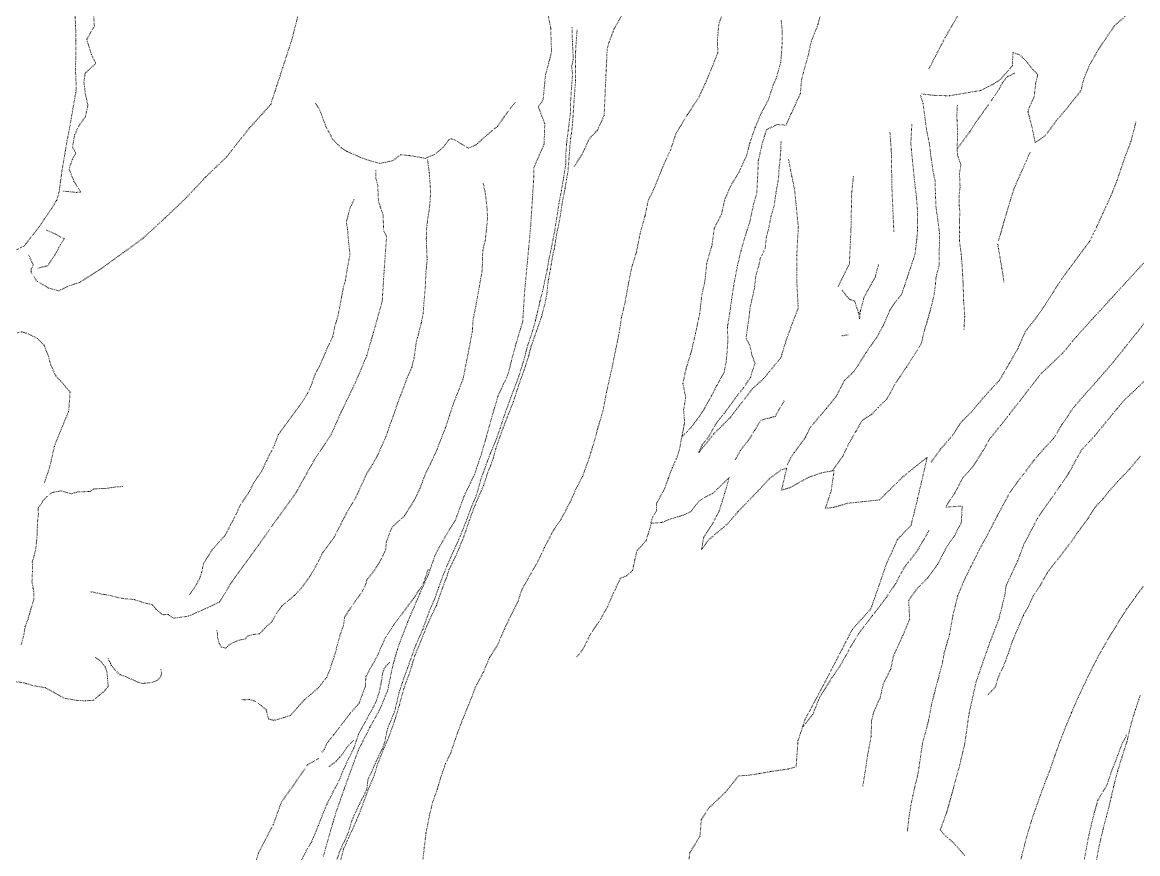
# Model space of a CAD drawing. Extents: x 682410 to 689460, y 7661803 to 7669124.
# Drawn here: x 685278.6 to 685593.4, y 7667082 to 7667316.5 of the extents above; entities that cross this region are included whole.
import ezdxf

# ---------------------------------------------------------------- set-up
doc = ezdxf.new("R2010")
doc.units = 0
doc.header["$MEASUREMENT"] = 0
doc.linetypes.add('DOT', pattern=[0.25, 0, -0.25])
doc.layers.add('02 TOE_Line', color=1, linetype='DOT', lineweight=20)

msp = doc.modelspace()

# ---------------------------------------------------------------- linework, layer by layer
at = {"layer": '02 TOE_Line'}
for points in [[(685534.5, 7667303.38, 4225.57), (685539.05, 7667312.16, 4226.58), (685543.59, 7667320.04, 4225.91), (685547.77, 7667330.72, 4225.87), (685549.58, 7667342.9, 4226.15), (685554.11, 7667351.03, 4226.64), (685562.28, 7667360.45, 4226.56), (685572.47, 7667370.36, 4225.51), (685583.43, 7667384.85, 4226.82), (685596.44, 7667402.54, 4227.05), (685605.39, 7667414.72, 4227.3), (685618.75, 7667430.32, 4227.62), (685630.19, 7667444.15, 4228.1)], [(685434.35, 7667275.83, 4251.66), (685436.66, 7667279.32, 4251.69), (685438.57, 7667283.56, 4251.66), (685440.89, 7667285.96, 4251.4), (685442.83, 7667290.17, 4251.43), (685443.12, 7667296.83, 4251.52), (685443.33, 7667301.43, 4251.38), (685443.68, 7667308.91, 4251.51), (685444.17, 7667310.75, 4251.51), (685445.69, 7667314.73, 4251.55), (685447.93, 7667318.61, 4251.52), (685449.14, 7667322.4, 4251.49), (685449.15, 7667326.21, 4251.58)], [(685293.46, 7667319.63, 4316.63), (685293.65, 7667315.53, 4316.58), (685293.71, 7667314.19, 4316.56), (685293.72, 7667312.82, 4316.58), (685293.71, 7667311.74, 4316.61), (685293.75, 7667310.89, 4316.6), (685293.66, 7667303.21, 4316.83), (685293.67, 7667302.46, 4316.83), (685293.76, 7667300.28, 4316.81), (685293.79, 7667299.61, 4316.81), (685293.84, 7667297.46, 4316.82), (685293.69, 7667296.58, 4316.82), (685292.93, 7667292.23, 4316.87), (685292.41, 7667289.21, 4316.9), (685292.3, 7667288.53, 4316.91), (685291.79, 7667285.75, 4316.96), (685291.19, 7667282.67, 4317.04), (685290.86, 7667280.71, 4317.05), (685289.89, 7667275.05, 4317.11), (685289.42, 7667271.62, 4317.05), (685288.97, 7667268.39, 4317.01), (685288.35, 7667266.31, 4317.21), (685288.26, 7667266.2, 4317.22), (685286.92, 7667263.98, 4317.1), (685285.59, 7667261.99, 4317.06), (685284.9, 7667261.01, 4317.06), (685283.9, 7667259.53, 4317.04), (685279.71, 7667254.05, 4317.26), (685279.27, 7667253.46, 4317.28), (685278.82, 7667253.24, 4317.45), (685275.42, 7667251.56, 4318.78)], [(685357.11, 7667321.09, 4284.57), (685354.67, 7667311.49, 4284.41), (685352.11, 7667303.69, 4285.38), (685348.72, 7667293.28, 4287.86), (685342.75, 7667286.68, 4291.64), (685336.17, 7667278.39, 4296.06), (685330.44, 7667272.91, 4298.53), (685324.7, 7667266.79, 4301.09), (685318.96, 7667261.33, 4303.49), (685312.7, 7667255.59, 4306.36), (685307.57, 7667251.82, 4308.1), (685300.78, 7667246.9, 4310.85), (685294.82, 7667243.1, 4312.87), (685291.82, 7667242.15, 4313.76), (685288.93, 7667240.74, 4314.76), (685286.04, 7667241.53, 4315.67), (685282.75, 7667243.5, 4316.89), (685281.12, 7667245.79, 4317.59), (685281.08, 7667246.71, 4317.75), (685281.7, 7667248.09, 4317.26), (685280.35, 7667250.98, 4317.43)], [(685298.74, 7667318.72, 4316.64), (685298.96, 7667315.43, 4316.46), (685296.82, 7667311.61, 4316.54), (685298.14, 7667307.35, 4316.7), (685299.4, 7667304.88, 4316.78), (685296.37, 7667302.12, 4316.82), (685296.02, 7667299.63, 4316.8), (685296.46, 7667296.03, 4316.81), (685297.16, 7667293.14, 4316.83), (685296.42, 7667289.77, 4316.82), (685294.7, 7667287.48, 4316.91), (685293.38, 7667284.74, 4316.96), (685292.8, 7667281.29, 4317.05), (685293.73, 7667279.52, 4317.05), (685292.72, 7667277.75, 4317.09), (685291.83, 7667275.04, 4317.11), (685293.17, 7667271.7, 4317.07), (685295.11, 7667268.61, 4317.13), (685293.84, 7667268.5, 4317.07), (685290.22, 7667268.86, 4317.02)], [(685363.58, 7667081.31, 4242.81), (685365.61, 7667088.4, 4243.45), (685367.07, 7667093.42, 4244.07), (685369.48, 7667100.25, 4244.55), (685371.23, 7667105.1, 4245.04), (685373.47, 7667111.21, 4245.74), (685376.73, 7667117.64, 4246.33), (685379.61, 7667122.85, 4246.93), (685381.7, 7667127.94, 4247.63), (685383.13, 7667134.81, 4248.17), (685384.66, 7667140.21, 4248.73), (685387.35, 7667147.24, 4249.37), (685390.83, 7667155.4, 4249.88), (685393.09, 7667160.43, 4250.15), (685395.2, 7667166.37, 4250.34), (685398.03, 7667171.52, 4250.23), (685400.82, 7667176, 4250.29), (685403.25, 7667182.71, 4250.28), (685406.29, 7667189.07, 4250.36), (685408.2, 7667194.74, 4250.5), (685409.74, 7667200.03, 4250.9), (685411.54, 7667206.51, 4250.65), (685412.85, 7667211.01, 4250.79), (685415.64, 7667217.05, 4250.68), (685417.74, 7667225.1, 4250.88), (685419.83, 7667232.03, 4251.03), (685420.41, 7667240.7, 4251.17), (685420.95, 7667246.68, 4251.19), (685421.58, 7667253.2, 4251.38), (685422.11, 7667259.3, 4251.57), (685422.99, 7667272.95, 4251.9), (685422.96, 7667275.47, 4251.89), (685425.89, 7667282.15, 4251.93), (685426.07, 7667287.91, 4252.12), (685424.24, 7667292.67, 4252.49), (685425.61, 7667294.58, 4252.41), (685426.27, 7667301.61, 4252.48), (685427.98, 7667308.03, 4252.65), (685427.75, 7667314.96, 4252.76), (685426.78, 7667319.69, 4253.17)], [(685476.29, 7667319.3, 4251.18), (685475.18, 7667315.91, 4251.08), (685474.77, 7667311.22, 4251.22), (685474.93, 7667307.98, 4251.51), (685473.17, 7667303.52, 4251.74), (685471.37, 7667299.23, 4251.83), (685469.5, 7667295.21, 4251.79), (685466.35, 7667290.47, 4251.58), (685463.07, 7667285.06, 4251.54), (685461.65, 7667280.72, 4251.39), (685459.02, 7667274.81, 4251.51), (685456.94, 7667269.62, 4251.41), (685455.23, 7667266.15, 4251.45), (685454.34, 7667261.75, 4251.45), (685452.97, 7667256.85, 4251.38), (685451.94, 7667251.61, 4251.33), (685450.58, 7667247.22, 4251.24), (685449.72, 7667242.95, 4251.17), (685448.75, 7667237.53, 4251.08), (685447.73, 7667233.26, 4251.02), (685447.04, 7667228.87, 4251.03), (685446.3, 7667225.11, 4250.88), (685445.28, 7667220.09, 4250.92), (685444.59, 7667217.02, 4250.73), (685443.48, 7667212.03, 4250.54), (685442.5, 7667206.9, 4250.61), (685441.1, 7667202.27, 4250.56), (685440.02, 7667198.2, 4250.48), (685438.78, 7667194.1, 4250.53), (685436.73, 7667188.4, 4250.36), (685434.77, 7667184.66, 4250.27), (685433.54, 7667181.73, 4250.22), (685430.67, 7667176.32, 4250.29), (685428.53, 7667173.22, 4250.1), (685425.97, 7667168.34, 4249.98), (685424.2, 7667164.56, 4249.95), (685421.96, 7667160.64, 4249.92), (685419.53, 7667156.29, 4249.8), (685418.55, 7667153.24, 4249.67), (685416.22, 7667148.57, 4249.46), (685414.62, 7667145.2, 4249.32), (685412.79, 7667140.93, 4249.13), (685410.51, 7667137.36, 4248.63), (685408.7, 7667133.07, 4248.36), (685406.41, 7667128.76, 4248), (685405.45, 7667126.11, 4247.39), (685404.19, 7667123.03, 4247.38), (685402.6, 7667119.1, 4246.83), (685401.4, 7667115.93, 4246.33), (685399.52, 7667110.35, 4245.91), (685398.08, 7667107.44, 4245.53), (685396.65, 7667103.28, 4245.05), (685395.7, 7667100.07, 4244.65), (685394.39, 7667096.39, 4244.28), (685393.51, 7667092.63, 4243.91), (685392.53, 7667087.69, 4243.48), (685392.07, 7667083.77, 4243.11), (685391.53, 7667078.89, 4242.71)], [(685464.79, 7667199.54, 4241.09), (685467.3, 7667202.13, 4241.28), (685469.66, 7667205.22, 4241.51), (685471.19, 7667207.65, 4241.59), (685473.14, 7667211.16, 4241.82), (685474.62, 7667214.05, 4241.91), (685476.7, 7667217.77, 4242.07), (685477.24, 7667220.58, 4242.14), (685477.5, 7667223.31, 4242.23), (685477.74, 7667226.49, 4242.5), (685477.63, 7667230.5, 4242.38), (685478.14, 7667233.61, 4242.47), (685478.8, 7667238.28, 4242.59), (685479.4, 7667242.27, 4242.92), (685480.47, 7667247.97, 4243.17), (685481.46, 7667252.11, 4243.3), (685483.01, 7667257.4, 4243.56), (685483.93, 7667260.2, 4243.6), (685485.12, 7667265.65, 4243.74), (685485.9, 7667268.36, 4243.83), (685486.14, 7667272.75, 4243.66), (685486.34, 7667277.38, 4243.86), (685487.41, 7667282.12, 4243.94), (685488.62, 7667286.16, 4244.16), (685491.64, 7667287.64, 4244.23), (685494.15, 7667287.48, 4244.24), (685495.64, 7667290.73, 4244.31), (685496.66, 7667293.02, 4244.51), (685498.23, 7667296.43, 4244.66), (685498.48, 7667299.91, 4244.73), (685499.05, 7667302.36, 4244.89), (685500.48, 7667307.45, 4245), (685501.28, 7667311.18, 4245.25), (685503.17, 7667315.82, 4245.56), (685504.3, 7667320.46, 4245.45)], [(685455.98, 7667175.37, 4241.25), (685456.71, 7667177.33, 4241.15), (685457.63, 7667178.7, 4241.2), (685457.57, 7667180.65, 4241.43), (685458.56, 7667182.52, 4241.39), (685459.61, 7667184.3, 4241.52), (685460.01, 7667185.29, 4241.47), (685460.91, 7667187.77, 4241.3), (685462.08, 7667190.92, 4241.13), (685463.5, 7667194.06, 4240.94), (685464.24, 7667196.72, 4240.92), (685464.64, 7667199.06, 4240.89), (685464.79, 7667199.54, 4241.09), (685465.53, 7667203.6, 4241.22), (685465.26, 7667207.16, 4241.24), (685465.84, 7667210.73, 4241.53), (685465.06, 7667214.62, 4241.61), (685465.9, 7667218.63, 4241.7), (685467.49, 7667223.81, 4241.96), (685468.62, 7667228.76, 4242.21), (685469.8, 7667234.37, 4242.46), (685470.42, 7667239.63, 4242.71), (685471.27, 7667243.51, 4242.83), (685471.78, 7667248.55, 4243.08), (685473.29, 7667253.73, 4243.34), (685473.9, 7667258.4, 4243.51), (685475.93, 7667262.31, 4243.56), (685476.84, 7667266.33, 4243.75), (685478.45, 7667270.19, 4243.87), (685480.89, 7667274.2, 4243.84), (685482.97, 7667278.79, 4243.94), (685484.03, 7667282.71, 4243.94), (685485.46, 7667286.87, 4243.98), (685487.18, 7667290.85, 4244.15), (685489.15, 7667294.56, 4244.29), (685490.54, 7667298.84, 4244.49), (685491.58, 7667301.22, 4244.52), (685492.67, 7667305.13, 4244.79), (685493.07, 7667310.46, 4245.11), (685493.11, 7667313.82, 4245.11), (685492.78, 7667317.14, 4245.3)], [(685590.06, 7667318.32, 4205.17), (685586.84, 7667315.51, 4205.31), (685584.24, 7667311.67, 4205.46), (685582.36, 7667308.83, 4205.62), (685579.86, 7667304.55, 4206), (685578.19, 7667300.5, 4206.21), (685577.36, 7667297.13, 4205.87), (685573.65, 7667292.51, 4205.64), (685570.43, 7667288.69, 4205.54), (685567.2, 7667284.39, 4205.25), (685564.47, 7667282.56, 4204.99), (685563.46, 7667287.43, 4208.51), (685562.41, 7667291.33, 4211.33), (685563.06, 7667293.05, 4211.76), (685564.2, 7667295.58, 4212.32), (685564.6, 7667299.1, 4213.85), (685565.2, 7667301.76, 4214.83), (685563.76, 7667303.19, 4216.38), (685562.24, 7667305.18, 4218.16), (685560.11, 7667307.31, 4220.34), (685558.16, 7667307.97, 4221.8), (685558.07, 7667304.26, 4220.06), (685554.51, 7667300.19, 4220), (685552.37, 7667298.9, 4220), (685549.08, 7667297.25, 4220.03), (685544.9, 7667296.54, 4220.19), (685540.26, 7667295.76, 4220.16), (685536.08, 7667295.84, 4220.2), (685532.32, 7667296.31, 4220.17)], [(685433.8, 7667314.99, 4252.05), (685433.86, 7667310.98, 4252.1), (685434.12, 7667305.97, 4252), (685433.64, 7667304.03, 4251.97), (685433.92, 7667302.02, 4251.95), (685433.37, 7667294.4, 4251.85), (685433.34, 7667291.22, 4251.84), (685432.25, 7667282.41, 4251.44), (685432.11, 7667280.4, 4251.38), (685431.98, 7667278.57, 4251.22), (685432.04, 7667276.59, 4251.18), (685431.38, 7667272.61, 4251.06), (685430.75, 7667269, 4250.95), (685430.07, 7667265.34, 4250.84), (685429.55, 7667261.89, 4250.74), (685428.87, 7667257.66, 4250.61), (685428.08, 7667253.58, 4250.5), (685427.3, 7667249.92, 4250.38), (685426.78, 7667246.78, 4250.28), (685426.04, 7667243.38, 4250.18), (685425.42, 7667240.51, 4250.09), (685424.72, 7667237.68, 4250), (685423.79, 7667233.77, 4250.14), (685422.79, 7667229.93, 4250.2), (685421.24, 7667225.29, 4250.04), (685420.16, 7667221.24, 4249.97), (685418.73, 7667216.57, 4249.85), (685416.45, 7667210.53, 4249.65), (685414.9, 7667206.3, 4249.69), (685413.43, 7667201.86, 4249.74), (685412.2, 7667198.36, 4249.71), (685410.73, 7667194.89, 4249.81), (685409.5, 7667191.63, 4249.55), (685409, 7667190.21, 4249.57), (685407.91, 7667187.21, 4249.62), (685406.84, 7667183.21, 4249.6), (685405.25, 7667179.48, 4249.53), (685403.88, 7667175.75, 4249.65), (685401.75, 7667170.49, 4249.45), (685399.66, 7667165.87, 4249.39), (685397.61, 7667161.08, 4249.12), (685396.07, 7667156.93, 4249.18), (685395.06, 7667154.03, 4248.97), (685393.29, 7667149.91, 4248.66), (685391.64, 7667145.21, 4248.19), (685389.65, 7667140.8, 4247.73), (685388.12, 7667136.51, 4247.44), (685386.48, 7667131.97, 4246.97), (685384.95, 7667127.43, 4246.58), (685383.75, 7667122.28, 4245.87), (685381.68, 7667117.18, 4245.35), (685380.72, 7667112.73, 4245.29), (685378.42, 7667107.84, 4244.64), (685376.17, 7667102.83, 4244.09), (685375.84, 7667100.09, 4243.84), (685373.74, 7667095.9, 4243.43), (685371.68, 7667091.45, 4242.93), (685370.67, 7667088.03, 4242.71), (685368.19, 7667082.6, 4242.04), (685366.97, 7667078.97, 4241.8)], [(685368.54, 7667080.33, 4241.88), (685369.31, 7667083.39, 4242.23), (685371.2, 7667087.51, 4242.56), (685372.98, 7667091.4, 4242.87), (685374.15, 7667094.34, 4243.37), (685376.2, 7667099.96, 4243.76), (685377.96, 7667104.17, 4244.17), (685378.92, 7667107.33, 4244.67), (685380.51, 7667111.33, 4245.14), (685382.07, 7667114.9, 4245.51), (685383.68, 7667119.42, 4245.76), (685385.1, 7667124.1, 4246.24), (685386.29, 7667128.6, 4246.76), (685388.09, 7667133.43, 4247.13), (685389.39, 7667137.86, 4247.56), (685391.56, 7667143.03, 4247.97), (685393.17, 7667147.19, 4248.46), (685395.54, 7667152.1, 4248.71), (685396.89, 7667156.03, 4249.03), (685397.94, 7667158.91, 4249.09), (685398.25, 7667159.57, 4248.95), (685399.02, 7667162.04, 4249.2), (685401.34, 7667166.75, 4249.33), (685403.27, 7667171.51, 4249.38), (685404.76, 7667175.93, 4249.5), (685406.39, 7667180.27, 4249.58), (685408.81, 7667185.84, 4249.45), (685410.01, 7667189.6, 4249.59), (685410.78, 7667191.43, 4250.03), (685411.54, 7667193.5, 4249.78), (685412.29, 7667196.3, 4249.62), (685413.87, 7667200.91, 4249.84), (685415.49, 7667205.1, 4249.73), (685417.25, 7667209.56, 4249.83), (685418.88, 7667214.64, 4249.91), (685420.45, 7667219.02, 4249.78), (685421.44, 7667222.11, 4249.96), (685422.26, 7667225.18, 4250.16), (685424.04, 7667230.22, 4250.29), (685425.19, 7667233.52, 4250.2), (685426.21, 7667237.52, 4250.04), (685426.2, 7667237.54, 4250), (685426.62, 7667239.57, 4250.07), (685427.04, 7667243.54, 4250.17), (685427.67, 7667246.73, 4250.27), (685428.24, 7667250.29, 4250.37), (685428.92, 7667253.47, 4250.47), (685429.44, 7667256.93, 4250.57), (685429.97, 7667259.23, 4250.65), (685430.59, 7667262.63, 4250.75), (685431.01, 7667265.71, 4250.85), (685431.8, 7667269.58, 4250.98), (685432.21, 7667272.14, 4251.06), (685432.63, 7667274.51, 4251.14), (685433.35, 7667283.68, 4251.45), (685433.68, 7667285.76, 4251.5), (685433.89, 7667287.78, 4251.66), (685434.58, 7667297.87, 4251.82), (685434.77, 7667300.11, 4251.88), (685434.76, 7667307.84, 4251.93), (685434.9, 7667310.43, 4251.98), (685435.2, 7667314.36, 4252.06)], [(685558.74, 7667302.16, 4220.04), (685556.64, 7667301.14, 4219.96), (685555.24, 7667299.44, 4220.01), (685554.26, 7667297.64, 4219.87), (685552.51, 7667294.95, 4219.9), (685551.15, 7667293.01, 4219.86), (685549.77, 7667291.12, 4219.76), (685547.55, 7667288.03, 4219.72), (685546.02, 7667285.55, 4219.61), (685542.49, 7667280.9, 4219.39)], [(685361.38, 7667293.61, 4282.62), (685362.69, 7667291.48, 4281.97), (685364.23, 7667287.21, 4281.16), (685366.3, 7667283.35, 4280.6), (685368.66, 7667281.03, 4279.68), (685370.28, 7667280.02, 4278.91), (685373.77, 7667278.51, 4277.18), (685375.85, 7667277.7, 4275.42), (685379.52, 7667276.68, 4274.05), (685383.21, 7667277.45, 4273.28), (685385.31, 7667279.12, 4272.63), (685387.85, 7667278.89, 4270.9), (685390.24, 7667278.5, 4269.49), (685392.34, 7667278.1, 4268.85), (685395.2, 7667279.35, 4268.78), (685397.35, 7667281.2, 4268.24), (685398.9, 7667283.22, 4267.65), (685399.75, 7667283.65, 4266.88), (685400.72, 7667283.26, 4265.09), (685402.75, 7667282, 4263.79), (685404.56, 7667280.96, 4262.49), (685406.71, 7667281.95, 4261.65), (685408.26, 7667283.34, 4261.36), (685411.01, 7667285.76, 4261.14), (685412.77, 7667287.16, 4261.01), (685414.68, 7667289.94, 4260.62), (685416.29, 7667292.19, 4260.46), (685417.8, 7667293.9, 4260.35)], [(685507.22, 7667189.99, 4210.35), (685510.17, 7667194.07, 4210.27), (685511.87, 7667197.63, 4210.53), (685513.87, 7667201.08, 4210.46), (685515.63, 7667204.18, 4210.25), (685518.41, 7667205.99, 4210.56), (685520.16, 7667207.84, 4210.46), (685522.64, 7667210.26, 4210.64), (685524.94, 7667214.46, 4210.92), (685526.42, 7667216.7, 4211.13), (685528.15, 7667219.18, 4211.15), (685530.09, 7667222.27, 4211.59), (685532.3, 7667225.75, 4212.09), (685533.29, 7667229.92, 4212.48), (685533.94, 7667231.86, 4213.18), (685535.04, 7667235.81, 4213.71), (685535.87, 7667239.22, 4214.3), (685536.23, 7667241.71, 4214.64), (685536.48, 7667244.44, 4214.91), (685537.39, 7667248.06, 4215.59), (685537.41, 7667251.9, 4216.03), (685537.47, 7667256.94, 4216.7), (685537.02, 7667260.43, 4217.13), (685536.49, 7667264.21, 4217.56), (685536.32, 7667268.21, 4217.88), (685536.22, 7667271.79, 4218.33), (685535.68, 7667274.29, 4218.61), (685535.11, 7667278.2, 4219), (685534.6, 7667282.26, 4219.04), (685533.82, 7667286.14, 4219.42), (685533.3, 7667289.97, 4219.92), (685532.81, 7667293.69, 4220.03), (685532.09, 7667295.92, 4220.09)], [(685544.37, 7667229.86, 4213.02), (685544.59, 7667233.6, 4213.67), (685544.28, 7667237.98, 4214.29), (685544.14, 7667242.59, 4214.91), (685543.86, 7667247.74, 4215.66), (685543.61, 7667251.05, 4216.1), (685543.07, 7667254.98, 4216.66), (685543.16, 7667257.15, 4216.76), (685543.07, 7667260.48, 4217.21), (685543.23, 7667262.57, 4217.47), (685543.04, 7667264.86, 4217.57), (685543.04, 7667268.13, 4218.18), (685543.27, 7667269.97, 4218.09), (685543.11, 7667273.95, 4218.48), (685543.53, 7667276.27, 4218.78), (685542.51, 7667279.12, 4218.88), (685542.49, 7667280.9, 4219.39), (685542.53, 7667286.63, 4219.7), (685542.36, 7667290.11, 4219.89), (685542.53, 7667293.26, 4220.07)], [(685529.66, 7667287.69, 4220.56), (685529.38, 7667282.39, 4220.4), (685529.63, 7667279.65, 4220.52), (685529.9, 7667276.81, 4220.3), (685530.31, 7667272.7, 4220.41), (685530.63, 7667269.92, 4220.41), (685530.97, 7667267.16, 4220.39), (685531.28, 7667263.02, 4220.06), (685531.28, 7667260.4, 4219.99), (685531.27, 7667257.8, 4219.85), (685531.05, 7667255.14, 4219.91), (685530.54, 7667250.96, 4219.89), (685529.68, 7667248.43, 4219.93), (685528.41, 7667244.61, 4219.97), (685527.55, 7667242.02, 4220.08), (685526.76, 7667239.67, 4220.1), (685524.75, 7667237.27, 4220.19), (685523.4, 7667235.11, 4220.08), (685521.62, 7667230.97, 4220.22), (685519.55, 7667227.28, 4220.27), (685516.75, 7667223.31, 4219.98), (685514.87, 7667220.37, 4219.74), (685513.25, 7667217.96, 4219.47), (685510.57, 7667215.34, 4219.67), (685508.31, 7667210.97, 4219.55), (685505.54, 7667207.56, 4219.52), (685502.11, 7667203.53, 4219.64), (685500.79, 7667201.85, 4219.73), (685499.64, 7667199.49, 4219.53), (685496.46, 7667195.09, 4219.55), (685495.62, 7667193.93, 4219.54), (685494.48, 7667191.56, 4219.5)], [(685592.91, 7667288.37, 4190.08), (685591.51, 7667282.85, 4190.17), (685589.95, 7667278.89, 4190.35), (685587.52, 7667271.75, 4190.44), (685585.94, 7667267.71, 4190.44), (685583.51, 7667262.44, 4190.29), (685581.84, 7667258.8, 4190.15), (685579.78, 7667254.67, 4190.31), (685576.91, 7667250.79, 4190.45), (685574.11, 7667247.06, 4190.5), (685571.93, 7667243.98, 4190.37), (685569.55, 7667240.39, 4190.23), (685567.41, 7667236.96, 4190.22), (685564.96, 7667233.41, 4190.04), (685561.66, 7667229.16, 4190.08), (685559.65, 7667224.54, 4190.06), (685557.07, 7667220.13, 4190.17), (685554.42, 7667215.52, 4190.05), (685551.17, 7667212.11, 4189.98), (685546.62, 7667206.77, 4190.05), (685543.34, 7667203.44, 4190.09), (685541.57, 7667200.49, 4190), (685537.85, 7667196.15, 4190.13), (685535.1, 7667192.39, 4190.13)], [(685524.59, 7667257.43, 4219.83), (685524.03, 7667269.81, 4219.83), (685523.87, 7667280.2, 4219.77), (685523.48, 7667285.48, 4219.88)], [(685492.75, 7667282.94, 4243.81), (685492.66, 7667280.27, 4243.61), (685492.42, 7667277.15, 4243.6), (685492.19, 7667275.11, 4243.31), (685492.03, 7667272.32, 4243.26), (685491.38, 7667268.75, 4243.36), (685490.83, 7667264.9, 4243.53), (685489.91, 7667261.69, 4243.25), (685489.29, 7667258.5, 4243.02), (685488.59, 7667255.74, 4242.93), (685488.27, 7667252.66, 4242.99), (685486.89, 7667249.88, 4243.01), (685486.43, 7667247.67, 4242.95), (685485.6, 7667244.9, 4242.8), (685485.31, 7667241.87, 4242.89), (685484.72, 7667239.03, 4242.87), (685484.05, 7667236.32, 4242.65), (685483.73, 7667233.25, 4242.62), (685483.32, 7667230.6, 4242.64), (685482.88, 7667227.47, 4242.45), (685483.99, 7667225.18, 4242.58), (685484.53, 7667222.63, 4242.44), (685485.41, 7667220.29, 4242.28), (685484.62, 7667218.02, 4242.24), (685484.07, 7667216.19, 4242.16), (685482.14, 7667213.39, 4242), (685479.44, 7667209.91, 4241.81), (685476.67, 7667206.16, 4241.61), (685474.5, 7667203.45, 4241.45), (685472.31, 7667199.57, 4241.24), (685470.47, 7667197.24, 4241.08), (685469.52, 7667195.07, 4240.96), (685473.82, 7667200.43, 4241.22), (685478.39, 7667204.95, 4241.44), (685484.69, 7667213.15, 4241.84), (685487.84, 7667215.97, 4241.98), (685492.7, 7667221.9, 4242.26), (685494.44, 7667227.57, 4242.53), (685497.59, 7667235.88, 4242.93), (685497.21, 7667243.23, 4242.97), (685497.18, 7667250.75, 4243.01), (685497.63, 7667258.66, 4243.41), (685496.59, 7667269.16, 4243.74), (685494.8, 7667278.02, 4243.9)], [(685393.02, 7667277.69, 4268.45), (685393.48, 7667274.05, 4268.67), (685393.86, 7667268.81, 4269.08), (685393.64, 7667264.92, 4269.65), (685393.06, 7667261.13, 4269.99), (685392.72, 7667258.37, 4270.05), (685392.64, 7667255.36, 4269.9), (685392.87, 7667249.55, 4270.37), (685392.48, 7667245.25, 4270.28), (685392.42, 7667242.4, 4270.42), (685392.03, 7667238.23, 4270.34), (685391.75, 7667234.31, 4270.46), (685391.25, 7667231.85, 4270.44), (685390.2, 7667227.6, 4270.21), (685389.82, 7667226.31, 4270.39), (685389.14, 7667221.55, 4270.26), (685388.52, 7667219.09, 4270.28), (685386.97, 7667215.51, 4270.13), (685386.04, 7667212.9, 4270.24), (685384.55, 7667209.06, 4270.08), (685383.6, 7667206.26, 4270.29), (685382.11, 7667202.09, 4270.12), (685381.17, 7667199.43, 4270.24), (685378.92, 7667194.39, 4270.06), (685377.46, 7667191.71, 4270.28), (685375.87, 7667189.34, 4270.59), (685373.02, 7667182.96, 4270.8), (685369.99, 7667177.83, 4270.56), (685366.82, 7667171.57, 4270.38), (685363.45, 7667166.97, 4270.68), (685361.54, 7667163.16, 4270.68), (685359.71, 7667160.05, 4270.61), (685357.43, 7667156.92, 4270.74), (685355.37, 7667154.76, 4271), (685351.74, 7667151.74, 4271.22), (685349.82, 7667148.8, 4270.99), (685348.94, 7667147.24, 4270.81), (685347.57, 7667146.11, 4270.81), (685345.59, 7667144.02, 4270.84), (685343.85, 7667143.82, 4271.3), (685342.22, 7667143.39, 4271.71), (685341.61, 7667142.56, 4272.33), (685339.82, 7667142.19, 4273.3), (685338.18, 7667141.54, 4274.64), (685336.98, 7667140.89, 4275.55), (685336.06, 7667139.94, 4276.27), (685334.8, 7667140.26, 4277.22), (685334.19, 7667141.29, 4278.21), (685333.89, 7667142.27, 4279.02), (685333.73, 7667143.03, 4279.72), (685333.7, 7667144.13, 4280.57), (685333.46, 7667145.12, 4281.48)], [(685563.05, 7667279.86, 4204.91), (685558.38, 7667269.27, 4205.18), (685556.27, 7667262.32, 4205.24), (685554.08, 7667254.65, 4205.3)], [(685378.38, 7667274.67, 4274.02), (685378.35, 7667272.5, 4274.62), (685378.92, 7667270.49, 4275.24), (685379.04, 7667268.29, 4275.72), (685379.13, 7667266.09, 4276.23), (685379.75, 7667264.15, 4276.63), (685380.47, 7667262.08, 4276.94), (685380.52, 7667259.98, 4277.19), (685380.53, 7667257.89, 4277.77), (685381.43, 7667256.02, 4278.22), (685380.73, 7667246.39, 4279.73), (685380.2, 7667237.79, 4280.54), (685377.71, 7667228.95, 4280.78), (685375.82, 7667222.37, 4280.87), (685372.48, 7667214.55, 4280.82), (685368.6, 7667206.5, 4281.01), (685365.74, 7667200.13, 4280.89), (685361.05, 7667193.07, 4281.14), (685355.85, 7667183.79, 4281.26), (685350.83, 7667176.78, 4281.3), (685345.88, 7667169.87, 4281.13), (685337.82, 7667158.76, 4281.68), (685334.26, 7667152.94, 4282.77), (685329.19, 7667150.58, 4285.92), (685325.41, 7667148.96, 4287.95), (685321.42, 7667148.4, 4290.25), (685319.84, 7667149.41, 4291.78), (685318.13, 7667149.39, 4293.2), (685316.41, 7667150.87, 4295.44), (685315.41, 7667152.18, 4297.54), (685313.03, 7667152.72, 4298.34), (685310.18, 7667153.66, 4298.89), (685307.64, 7667153.89, 4299.64), (685305.9, 7667154.16, 4300.49), (685303.51, 7667154.83, 4301.43), (685301.45, 7667155.12, 4302.11), (685297.64, 7667155.94, 4303.27)], [(685513.16, 7667272.98, 4236.06), (685512.68, 7667268.07, 4236.3), (685512.48, 7667257.88, 4236), (685512.03, 7667248.3, 4235.94), (685508.79, 7667241.84, 4236.86)], [(685408.7, 7667271.11, 4260.59), (685409.32, 7667268.14, 4260.61), (685409.82, 7667263.73, 4260.5), (685409.91, 7667261.26, 4260.63), (685409.56, 7667257.51, 4260.33), (685409.25, 7667254.88, 4260.46), (685408.57, 7667252.1, 4260.38), (685408.42, 7667246.51, 4260.44), (685406.6, 7667236.33, 4260.29), (685405.78, 7667232.26, 4260.27), (685405.64, 7667229.33, 4260.15), (685403.03, 7667215.92, 4259.77), (685401.69, 7667212.5, 4259.77), (685400.35, 7667209.08, 4259.77), (685399.19, 7667205.6, 4259.77), (685398.04, 7667202.13, 4259.77), (685396.69, 7667198.66, 4259.78), (685395.34, 7667195.19, 4259.78), (685393.79, 7667191.98, 4259.78), (685392.24, 7667188.77, 4259.78), (685390.86, 7667184.95, 4259.78), (685390.37, 7667184.06, 4260.24), (685389.37, 7667181.88, 4260.29), (685386.44, 7667177.22, 4260.23), (685383.02, 7667174.14, 4260.66), (685382.28, 7667172.36, 4260.57), (685381.36, 7667169.98, 4260.57), (685381.22, 7667167.97, 4260.59), (685380.36, 7667165.97, 4260.54), (685379.4, 7667164.14, 4260.6), (685377.87, 7667161.73, 4260.58), (685375.93, 7667159.33, 4260.62), (685375.39, 7667157.53, 4260.58), (685374.18, 7667155.34, 4260.6), (685370.74, 7667150.54, 4260.63), (685369.56, 7667148.66, 4260.49), (685369.3, 7667146.47, 4260.67), (685368.25, 7667143.46, 4260.83), (685367.49, 7667140.82, 4260.85), (685367.05, 7667138.81, 4261.03), (685366.09, 7667136.04, 4261.34), (685365.5, 7667134.07, 4261.42), (685364.52, 7667131.68, 4261.7), (685362.06, 7667128.68, 4261.65), (685358.19, 7667125.31, 4261.3), (685356.07, 7667122.98, 4261.35), (685354.33, 7667121, 4261.53), (685351.98, 7667120.23, 4261.83), (685349.58, 7667119.59, 4262.43), (685348.12, 7667120, 4263.34), (685347.44, 7667122.6, 4264.98), (685345.89, 7667123.88, 4266.38), (685344.49, 7667124.9, 4267.49), (685342.79, 7667125.5, 4268.46), (685341.36, 7667125.36, 4268.87), (685340.38, 7667125.53, 4269.64)], [(685372.26, 7667266.45, 4283.12), (685371.18, 7667264.27, 4283.15), (685370.09, 7667260.2, 4283.78), (685370.42, 7667257.93, 4283.7), (685370.68, 7667254.85, 4284.22), (685371.1, 7667250.97, 4284.61), (685370.37, 7667247.25, 4285.64), (685369.78, 7667243.54, 4286.14), (685369.14, 7667241.22, 4286.46), (685368.44, 7667237.45, 4287.2), (685367.76, 7667233.83, 4288.1), (685366.77, 7667230.49, 4289.06), (685366.28, 7667227.87, 4289.33), (685364.75, 7667224.76, 4290.07), (685363.75, 7667222.35, 4290.34), (685362.32, 7667219.17, 4290.94), (685361.18, 7667217.05, 4291.34), (685360.04, 7667213.74, 4291.63), (685359.04, 7667211.68, 4291.79), (685357.36, 7667209.01, 4292.22), (685350.89, 7667200.19, 4293.07), (685349.71, 7667197.06, 4293), (685347.61, 7667192.9, 4293.24), (685346.18, 7667189.88, 4293.09), (685344, 7667186.68, 4292.99), (685342.5, 7667183.78, 4292.76), (685340.29, 7667180.54, 4292.72), (685338.9, 7667177.63, 4292.57), (685335.89, 7667171.82, 4292.51), (685332.19, 7667167.68, 4292.58), (685329.74, 7667163.77, 4292.35), (685329.24, 7667161.27, 4291.92), (685328.64, 7667159.54, 4291.99), (685327.1, 7667156.8, 4292.25), (685325.71, 7667154.93, 4291.95)], [(685285.46, 7667257.85, 4317.19), (685287.88, 7667256.77, 4317.34), (685290.48, 7667255.4, 4317.12), (685289.39, 7667253.76, 4317.11), (685287.76, 7667250.72, 4316.96), (685285.81, 7667247.83, 4316.81), (685283.04, 7667247.12, 4316.81)], [(685555.65, 7667243.18, 4205.18), (685555.37, 7667245.26, 4205.16), (685554.11, 7667252.67, 4205.28), (685553.92, 7667253.78, 4205.29), (685553.91, 7667253.84, 4205.3), (685553.9, 7667253.91, 4205.29), (685553.84, 7667253.84, 4205.35), (685553.81, 7667253.81, 4205.37), (685553.79, 7667253.77, 4205.39)], [(685515.8, 7667100.98, 4179.6), (685516.44, 7667104.78, 4179.73), (685517.18, 7667109.81, 4179.6), (685518.17, 7667115.09, 4180.06), (685518.29, 7667119.42, 4180.32), (685518.9, 7667121.96, 4180.23), (685520.77, 7667126.08, 4180.06), (685521.57, 7667129.8, 4180.02), (685523.69, 7667134, 4180.19), (685524.47, 7667137.67, 4180.02), (685527.09, 7667143.5, 4180.27), (685529.05, 7667148.05, 4179.85), (685528.78, 7667153.49, 4179.98), (685531.04, 7667156.62, 4180.06), (685534.17, 7667159.8, 4180.3), (685536.91, 7667163.51, 4180.33), (685539.51, 7667168.57, 4180.17), (685541.76, 7667171.77, 4180.05), (685543.66, 7667175.54, 4180.18), (685543.85, 7667180.03, 4180.07), (685539.33, 7667179.73, 4180.04), (685539.74, 7667180.67, 4180.6), (685541.81, 7667183.74, 4180.2), (685544.03, 7667187.98, 4180.07), (685546.9, 7667191.15, 4180.36), (685549.78, 7667195.69, 4180.22), (685551.65, 7667198.97, 4180.57), (685557.25, 7667205.97, 4180.56), (685561.75, 7667211.78, 4180.56), (685566.25, 7667217.5, 4180.56), (685572.22, 7667223.16, 4180.62), (685576.15, 7667227.87, 4180.68), (685580.97, 7667233.17, 4180.74), (685584.06, 7667236.54, 4180.7), (685587.15, 7667239.92, 4180.67), (685590.25, 7667243.29, 4180.64), (685593.34, 7667246.67, 4180.61), (685596.43, 7667250.04, 4180.58)], [(685514.93, 7667232.88, 4235.39), (685515.03, 7667234.43, 4235.31), (685515.13, 7667235.01, 4235.17), (685515.16, 7667235.14, 4235.14), (685516.16, 7667238.88, 4234.02), (685518.43, 7667243, 4230.93), (685519.35, 7667244.67, 4229.68), (685520.18, 7667247.96, 4227.79), (685520.27, 7667248.29, 4227.6)], [(685510.01, 7667240.89, 4236.79), (685511.37, 7667239.11, 4236.74), (685511.97, 7667238.4, 4236.7), (685512.42, 7667238.23, 4236.5), (685513.52, 7667237.81, 4236.03), (685514.54, 7667234.74, 4235.63), (685514.62, 7667234.47, 4235.59), (685514.67, 7667234.4, 4235.57), (685514.87, 7667232.93, 4235.42)], [(685528.4, 7667088.31, 4170.34), (685528.82, 7667092, 4170.31), (685529.4, 7667095.6, 4170.31), (685530.37, 7667100.29, 4170.29), (685531.41, 7667104.51, 4170.28), (685532.67, 7667113.12, 4170.25), (685534.41, 7667119.62, 4170.46), (685535.36, 7667124.74, 4170.52), (685537.04, 7667130.99, 4170.46), (685538.29, 7667135.8, 4170.41), (685538.8, 7667138.64, 4170.61), (685540.28, 7667143.76, 4170.59), (685541.26, 7667149.19, 4170.58), (685542.62, 7667154.82, 4170.56), (685544.74, 7667159.76, 4170.56), (685546.34, 7667162.98, 4170.55), (685548.91, 7667168.11, 4170.59), (685551.28, 7667172.42, 4170.61), (685553.78, 7667177.29, 4170.64), (685557.1, 7667183.44, 4170.68), (685559.63, 7667187.03, 4170.67), (685561.41, 7667189.36, 4170.66), (685564.08, 7667192.88, 4170.71), (685566.72, 7667195.94, 4170.76), (685569.63, 7667199.07, 4170.81), (685572.03, 7667203, 4170.86), (685575.06, 7667207.5, 4170.85), (685578.91, 7667212, 4170.77), (685582.75, 7667216.25, 4170.69), (685586.59, 7667220.75, 4170.6), (685589.81, 7667224.75, 4170.58), (685593, 7667228.75, 4170.56), (685597.25, 7667234.25, 4170.52)], [(685284.85, 7667186.54, 4310.4), (685286.42, 7667191.24, 4310.55), (685287.67, 7667196.86, 4311.31), (685289.76, 7667202.12, 4311.47), (685291.7, 7667206.69, 4311.55), (685292.12, 7667212.14, 4312.04), (685290.33, 7667214.35, 4313.37), (685288.03, 7667216.8, 4314.75), (685286.57, 7667220.08, 4315.52), (685285.87, 7667222.65, 4316.18), (685284.76, 7667225.41, 4316.84), (685282.88, 7667227.33, 4317.35), (685279.94, 7667228.75, 4318.23), (685278.37, 7667229.16, 4318.58), (685277.1, 7667228.87, 4319.32)], [(685509.86, 7667228.02, 4230.56), (685511.74, 7667228.35, 4230.5)], [(685544.61, 7667081.44, 4164.82), (685541.62, 7667084.85, 4164.52), (685538.76, 7667087.39, 4164.42), (685537.69, 7667088.68, 4164.28), (685539.58, 7667093.87, 4163.82), (685541.26, 7667099.9, 4163.29), (685543.11, 7667106.75, 4162.7), (685544.59, 7667112.98, 4162.17), (685545.81, 7667121.49, 4161.45), (685547.78, 7667130.42, 4161.07), (685551.62, 7667141.42, 4160.71), (685554.17, 7667147.97, 4160.76), (685555.91, 7667154.94, 4160.49), (685556.25, 7667157.51, 4161), (685559.57, 7667164.68, 4160.69), (685561.19, 7667169.03, 4160.6), (685565.2, 7667176.66, 4160.42), (685567.59, 7667180.21, 4160.35), (685571.36, 7667185.48, 4160.25), (685574, 7667189.41, 4160.28), (685577.53, 7667195.85, 4160.33), (685581.33, 7667199.88, 4160.32), (685587.62, 7667207.57, 4160.29), (685589.94, 7667210.24, 4160.28), (685593.09, 7667213.15, 4160.27), (685597.03, 7667216.98, 4160.25)], [(685479.84, 7667193.16, 4230.06), (685481.36, 7667195.78, 4229.94), (685483.95, 7667199.16, 4229.86), (685485.28, 7667201.34, 4229.89), (685487.04, 7667204.22, 4229.93), (685491.11, 7667205.33, 4229.71), (685493.7, 7667209.86, 4230.14)], [(685435.13, 7667137.52, 4239.71), (685436.56, 7667139.2, 4239.63), (685437.64, 7667141.22, 4239.73), (685439.05, 7667144.03, 4239.82), (685441.76, 7667148.05, 4239.89), (685443.83, 7667151.73, 4240.02), (685445.5, 7667155.57, 4240.11), (685447.42, 7667159.65, 4240.38), (685449.14, 7667160.38, 4240.26), (685450.84, 7667161.83, 4240.37), (685452.05, 7667167.36, 4240.68), (685454.67, 7667170.3, 4240.97), (685456.17, 7667175.18, 4241.14), (685459.08, 7667175.38, 4239.07), (685461.63, 7667176.43, 4237.71), (685465.14, 7667177.44, 4235.77), (685467.26, 7667178.41, 4234.62), (685469.64, 7667181.47, 4234.08), (685471.4, 7667182.57, 4233.14), (685473.55, 7667183.66, 4231.94), (685478.13, 7667188.06, 4229.98), (685476.82, 7667183.55, 4229.94), (685475.28, 7667178.6, 4230.06), (685473.47, 7667175.18, 4229.98), (685470.92, 7667171.21, 4230.37), (685470.32, 7667167.81, 4229.85), (685472.15, 7667170.34, 4229.34), (685477.76, 7667175.11, 4227), (685480.64, 7667178.48, 4226.16), (685486.43, 7667184.47, 4223.63), (685489.58, 7667187.86, 4222.18), (685492.73, 7667190.21, 4220.5), (685494.34, 7667190.74, 4219.51), (685492.89, 7667184.54, 4219.32), (685495.24, 7667185.21, 4217.84), (685500.4, 7667188.09, 4214.91), (685504.27, 7667189.43, 4212.43), (685507.73, 7667190.02, 4210.34), (685506.88, 7667184.23, 4210.23), (685505.28, 7667179.4, 4209.88), (685507.51, 7667179.65, 4208.46), (685511.59, 7667180.82, 4206.01), (685515.83, 7667181.27, 4203.25), (685520.53, 7667181.76, 4200.11), (685527.13, 7667188.26, 4196.67), (685530.15, 7667190.72, 4195.05), (685534.01, 7667193.83, 4192.7), (685531.3, 7667182.17, 4192.84), (685529.43, 7667174.59, 4192.77), (685525.6, 7667170.59, 4189.3), (685522.46, 7667163.6, 4188.56), (685518.09, 7667151, 4192.34), (685512.87, 7667145.26, 4187.75), (685508.4, 7667136.64, 4187.69), (685505.35, 7667130.76, 4187.24), (685502.1, 7667124.62, 4187.11), (685499.52, 7667119.85, 4188.14), (685497.52, 7667113.81, 4189.77), (685497.02, 7667106.52, 4191.88), (685494.89, 7667105.88, 4193.17), (685490.17, 7667105.22, 4195.9), (685486.62, 7667104.58, 4197.75), (685483.58, 7667104.1, 4199.3), (685480.72, 7667103.92, 4201.11), (685479.05, 7667101.81, 4201.01), (685477.09, 7667099.34, 4201.26), (685472.5, 7667094.99, 4202.1), (685470.24, 7667091.58, 4201.67), (685469.87, 7667086.86, 4200.41), (685467.03, 7667082.34, 4199.8), (685466.51, 7667078.55, 4199.46)], [(685550.97, 7667126.66, 4160.99), (685553.24, 7667129.01, 4160.91), (685553.98, 7667131.65, 4160.77), (685555.67, 7667135.17, 4160.57), (685556.91, 7667138.54, 4160.31), (685557.96, 7667141.7, 4160.2), (685561.18, 7667149.29, 4159.49), (685562.58, 7667151.77, 4159.13), (685563.95, 7667154.73, 4158.8), (685566.09, 7667157.98, 4158.53), (685567.89, 7667161.23, 4157.96), (685571.76, 7667166.2, 4157.59), (685574.58, 7667169.86, 4157.47), (685576.65, 7667172.87, 4157.07), (685579.45, 7667176.64, 4156.63), (685581.43, 7667179.78, 4156.12), (685583.68, 7667182.14, 4156.42), (685585.59, 7667184.55, 4155.94), (685587.74, 7667186.93, 4156.22), (685591.15, 7667190.51, 4155.48), (685594.32, 7667194.32, 4155.33)], [(685278.29, 7667140.89, 4304.54), (685279.06, 7667143.75, 4304.66), (685279.41, 7667146.06, 4305.1), (685280.23, 7667148.06, 4305.4), (685280.87, 7667150.4, 4305.77), (685281.84, 7667153.63, 4306.27), (685281.85, 7667156.04, 4306.87), (685281.35, 7667158.65, 4307.5), (685281.49, 7667161.58, 4307.9), (685281.45, 7667164.32, 4308.14), (685281.99, 7667166.11, 4308.33), (685282.38, 7667167.62, 4308.42), (685282.68, 7667170.23, 4308.61), (685282.85, 7667172.36, 4308.92), (685282.88, 7667175.21, 4308.8), (685283.16, 7667177.61, 4308.89), (685283.13, 7667179.59, 4309.01), (685283.84, 7667180.41, 4308.88), (685284.56, 7667181.65, 4308.79), (685285.61, 7667182.75, 4308.72), (685287.04, 7667183.84, 4308.86), (685289.46, 7667184.31, 4308.93), (685292.46, 7667183.47, 4308.89), (685294.11, 7667184, 4308.69), (685297.79, 7667184.15, 4308.1), (685298.79, 7667184.89, 4307.66), (685302.19, 7667185.01, 4306.93), (685305.06, 7667185.42, 4306.27), (685307.06, 7667185.55, 4305.86)], [(685498.99, 7667117.83, 4187.67), (685501.71, 7667121.26, 4186.04), (685503.57, 7667125.92, 4185.65), (685507.15, 7667131.7, 4185.21), (685509.52, 7667135.12, 4184.47), (685512.56, 7667140.62, 4183.95), (685514.67, 7667144.08, 4183.46), (685518.6, 7667149.22, 4182.58), (685522.54, 7667154.36, 4181.7), (685525.12, 7667158.21, 4181.77), (685527.46, 7667162.61, 4181.84), (685531.12, 7667167.29, 4181.91), (685534.59, 7667173.29, 4182.04)], [(685393.17, 7667162.21, 4250.14), (685391.88, 7667158.35, 4250.11), (685390.43, 7667156.1, 4250.17), (685388.97, 7667153.83, 4250.21), (685384.78, 7667148.35, 4250.23), (685383.02, 7667145.92, 4250.32), (685381.13, 7667142.97, 4250.38), (685380.26, 7667141.11, 4250.29), (685378.85, 7667137.85, 4250.19), (685377.52, 7667135.43, 4250.44), (685375.55, 7667131.86, 4250.43), (685375.48, 7667129.27, 4250.34), (685373.65, 7667124.4, 4250.41), (685371.35, 7667121.78, 4250.55), (685366.53, 7667115.53, 4250.65), (685364.57, 7667113.1, 4249.59), (685363.75, 7667111.24, 4249.53), (685363.03, 7667110.48, 4249.47)], [(685560.3, 7667079.84, 4164.05), (685561.46, 7667084.44, 4163.69), (685562.73, 7667089.02, 4163.33), (685564.14, 7667093.45, 4163.01), (685565.66, 7667097.7, 4162.64), (685567.17, 7667101.81, 4162.25), (685568.7, 7667105.74, 4161.89), (685570.03, 7667109.65, 4161.52), (685571.42, 7667113.54, 4161.22), (685572.93, 7667117.41, 4160.92), (685574.74, 7667121.81, 4160.61), (685576.64, 7667126.17, 4160.26), (685578.74, 7667130.6, 4159.82), (685580.88, 7667134.97, 4159.46), (685583.16, 7667139.25, 4159.07), (685585.58, 7667143.4, 4158.64), (685588.02, 7667147.38, 4158.26), (685590.4, 7667151.18, 4157.87), (685592.78, 7667154.43, 4157.44), (685595.08, 7667157.48, 4157)], [(685299.26, 7667137.3, 4295.66), (685300.38, 7667136.56, 4294.98), (685301.06, 7667135.85, 4294.17), (685302.05, 7667134.6, 4292.88), (685302.5, 7667133.32, 4291.59), (685302.67, 7667131.4, 4290.19), (685302.85, 7667129.21, 4288.9), (685301.8, 7667127.86, 4288.56), (685300.39, 7667126.7, 4288.55), (685298.66, 7667125.26, 4288.83), (685296.33, 7667125.08, 4289.99), (685293.92, 7667125.23, 4291.1), (685290.45, 7667125.84, 4292.93), (685285.09, 7667128.82, 4296.76), (685281.58, 7667129.39, 4298.2), (685279.18, 7667130.15, 4299.92), (685275.65, 7667130.67, 4301.58)], [(685317.68, 7667133.89, 4285.59), (685317.92, 7667133.14, 4284.8), (685317.89, 7667132.57, 4284.34), (685317.67, 7667131.88, 4283.78), (685317.12, 7667131.22, 4283.31), (685316.34, 7667130.65, 4283.07), (685314.66, 7667130.2, 4282.94), (685313.15, 7667130.06, 4283.33), (685312.6, 7667129.94, 4283.81), (685311.55, 7667130.23, 4284.78), (685309.96, 7667130.97, 4286.29), (685308.04, 7667131.8, 4287.62), (685306.23, 7667132.47, 4288.91), (685305.39, 7667133.16, 4290.07), (685304.3, 7667134.44, 4291.46), (685303.66, 7667135.15, 4292.34), (685303.52, 7667135.72, 4293.06), (685303.26, 7667136.2, 4293.71), (685303.06, 7667136.61, 4294.41), (685302.73, 7667137.25, 4295.24)], [(685382.28, 7667135.96, 4250.11), (685380.84, 7667134.43, 4250.16), (685380.33, 7667132.93, 4250.05), (685379.93, 7667130.34, 4249.72), (685379.36, 7667127.56, 4248.65), (685378.39, 7667124.61, 4247.94), (685374.58, 7667117.68, 4247.44), (685373.47, 7667115.6, 4247.33), (685372.17, 7667111.7, 4247.07), (685370.59, 7667108.56, 4246.82), (685369.07, 7667105.25, 4246.54), (685367.97, 7667102.51, 4246.49), (685366.21, 7667099.13, 4246.35), (685364.56, 7667095.88, 4246.41), (685363.49, 7667093.3, 4246.28), (685362.15, 7667089.84, 4246.12), (685360.23, 7667085.26, 4246), (685358.7, 7667082.74, 4245.74), (685357.09, 7667079.41, 4245.75)], [(685594.13, 7667126.7, 4154.38), (685592.78, 7667122.67, 4154.43), (685591.52, 7667118.58, 4154.51), (685590.41, 7667113.75, 4154.66), (685588.98, 7667109.34, 4154.71), (685587.7, 7667105.15, 4154.78), (685586.61, 7667100.95, 4154.92), (685585.67, 7667096.77, 4155), (685584.59, 7667092.51, 4154.94), (685583.44, 7667088.1, 4154.91), (685582.41, 7667083.66, 4154.9), (685581.6, 7667079.25, 4154.93)], [(685372.06, 7667113.94, 4247.6), (685370.03, 7667111.77, 4247.72), (685369.03, 7667110.11, 4247.94), (685367.19, 7667108.04, 4248.9), (685365.19, 7667106.51, 4250.57)], [(685590.27, 7667115.5, 4154.68), (685588.85, 7667112.64, 4154.76), (685587.74, 7667109.63, 4154.84), (685586.12, 7667105.52, 4154.9), (685584.73, 7667101.39, 4154.98), (685582.1, 7667096.95, 4155.1), (685580.81, 7667092.19, 4155.21), (685579.49, 7667086.64, 4155.39), (685578.38, 7667080.54, 4155.61), (685577.91, 7667076.72, 4155.73), (685577.17, 7667072.92, 4155.78), (685576.34, 7667069.29, 4155.83), (685575.77, 7667066.32, 4155.87), (685574.94, 7667063.59, 4155.9), (685574.2, 7667061.12, 4155.94), (685573.66, 7667058.16, 4155.98), (685572.46, 7667056.04, 4156.04), (685572.59, 7667052.38, 4156.07), (685572.05, 7667049.31, 4155.82), (685571.9, 7667047.3, 4155.79), (685571.8, 7667046.63, 4155.9), (685574.04, 7667045.06, 4156.14)], [(685343.18, 7667075.23, 4251.51), (685345.31, 7667082.25, 4251.36), (685349.47, 7667090.24, 4251.85), (685351.73, 7667096.5, 4251.91), (685355.74, 7667102.12, 4252.04), (685359.19, 7667107.11, 4252.24), (685362.31, 7667108.87, 4252.6)]]:
    msp.add_polyline3d(points, dxfattribs=at)

doc.saveas('drawing.dxf')
